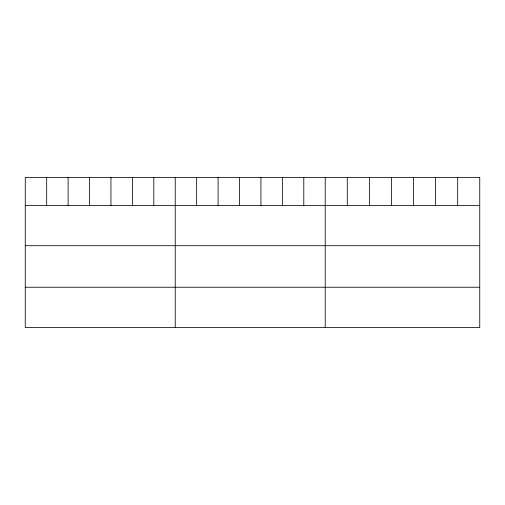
<?xml version="1.0" encoding="UTF-8"?>
<svg xmlns="http://www.w3.org/2000/svg" width="505" height="505" viewBox="0 0 505 505"><rect width="100%" height="100%" fill="white"/><g stroke="black" fill="none" stroke-linecap="round" stroke-linejoin="round"><path stroke-width="0.76" d="M25.25 205.402L479.75 205.402M25.25 245.714L479.75 245.714M25.25 287.244L479.75 287.244M457.675 177.451L457.675 205.402M435.6 177.451L435.6 205.402M413.526 177.451L413.526 205.402M391.444 177.451L391.444 205.402M369.37 177.451L369.37 205.402M347.295 177.451L347.295 205.402M325.22 177.451L325.22 327.549M303.795 177.451L303.795 205.402M282.364 177.451L282.364 205.402M260.94 177.451L260.94 205.402M239.515 177.451L239.515 205.402M218.091 177.451L218.091 205.402M196.66 177.451L196.66 205.402M175.235 177.451L175.235 327.549M153.81 177.451L153.81 205.402M132.379 177.451L132.379 205.402M110.955 177.451L110.955 205.402M89.53 177.451L89.53 205.402M68.106 177.451L68.106 205.402M46.675 177.451L46.675 205.402M479.75 177.451L25.25 177.451L25.25 327.549L479.75 327.549L479.75 177.451"/></g></svg>
